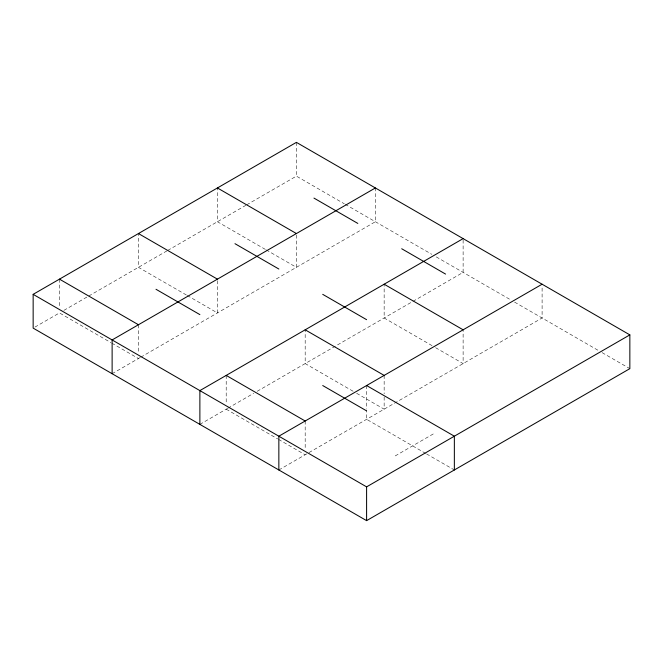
<?xml version="1.0" encoding="UTF-8"?>
<svg xmlns="http://www.w3.org/2000/svg" width="663" height="663" viewBox="0 0 663 663"><rect width="100%" height="100%" fill="white"/><g stroke="black" fill="none" stroke-linecap="round" stroke-linejoin="round"><path stroke-width="0.5" stroke-dasharray="3.31 2.49" d="M34.907 327.108L59.471 312.928L110.945 342.638M63.913 310.359L87.872 296.527M88.759 296.021L166.844 250.937M167.731 250.423L245.824 205.339M246.711 204.826L296.402 176.134L344.321 203.798M112.122 373.717L140.224 357.498M140.78 357.175L375.374 221.732L375.374 187.96M199.878 424.378L227.633 408.358M227.973 408.159L253.705 393.3M257.178 391.294L412.088 301.864M412.983 301.342L463.122 272.394L463.122 238.622M278.85 469.976L542.102 317.991L542.102 286.259M395.223 455.92L433.544 433.793M345.208 204.312L431.787 254.302M436.262 256.888L511.04 300.057M514.596 302.113L598.507 350.561M602.095 352.625L629.85 368.653M265.341 249.396L217.423 221.732L217.423 187.96M266.228 249.91L296.402 267.33L296.402 233.55M432.069 345.655L384.15 317.991L384.15 284.212M435.616 347.702L463.122 363.589L463.122 329.809M186.369 294.994L138.451 267.33L138.451 233.55M187.256 295.507L217.423 312.928L217.423 279.148M353.089 391.253L305.179 363.589L305.179 329.809M356.644 393.3L384.15 409.179L384.15 394.85M425.696 453.434L366.598 419.314L366.598 410.107M426.591 453.948L454.354 469.976M111.832 343.152L138.451 358.517M226.199 409.179L277.664 438.898M278.551 439.412L305.179 454.777M384.15 375.407L384.15 393.83M366.598 385.543L366.598 409.079M305.179 421.005L305.179 449.663M296.402 142.363L296.402 176.134M226.199 375.407L226.199 404.065M138.451 324.746L138.451 353.404M59.471 279.148L59.471 307.806"/><path stroke-width="0.99" d="M33.15 294.347L296.402 142.363L629.85 334.881L629.85 368.653L366.598 520.637L33.15 328.119L33.15 294.347L366.598 486.866L629.85 334.881M375.374 187.96L112.122 339.945L112.122 373.717M463.122 238.622L199.878 390.606L199.878 424.378M542.102 284.212L278.85 436.204L278.85 469.976M313.947 198.088L357.821 223.423M401.703 248.749L445.577 274.084M217.423 187.96L296.402 233.55M384.15 284.212L463.122 329.809M234.975 243.686L278.85 269.021M322.724 294.347L366.598 319.682M138.451 233.55L217.423 279.148M305.179 329.809L384.15 375.407M366.598 385.543L454.354 436.204L454.354 469.976M156.004 289.283L199.878 314.61M322.724 385.543L366.598 410.869M59.471 279.148L138.451 324.746M226.199 375.407L305.179 421.005M366.598 486.866L366.598 520.637"/></g></svg>
